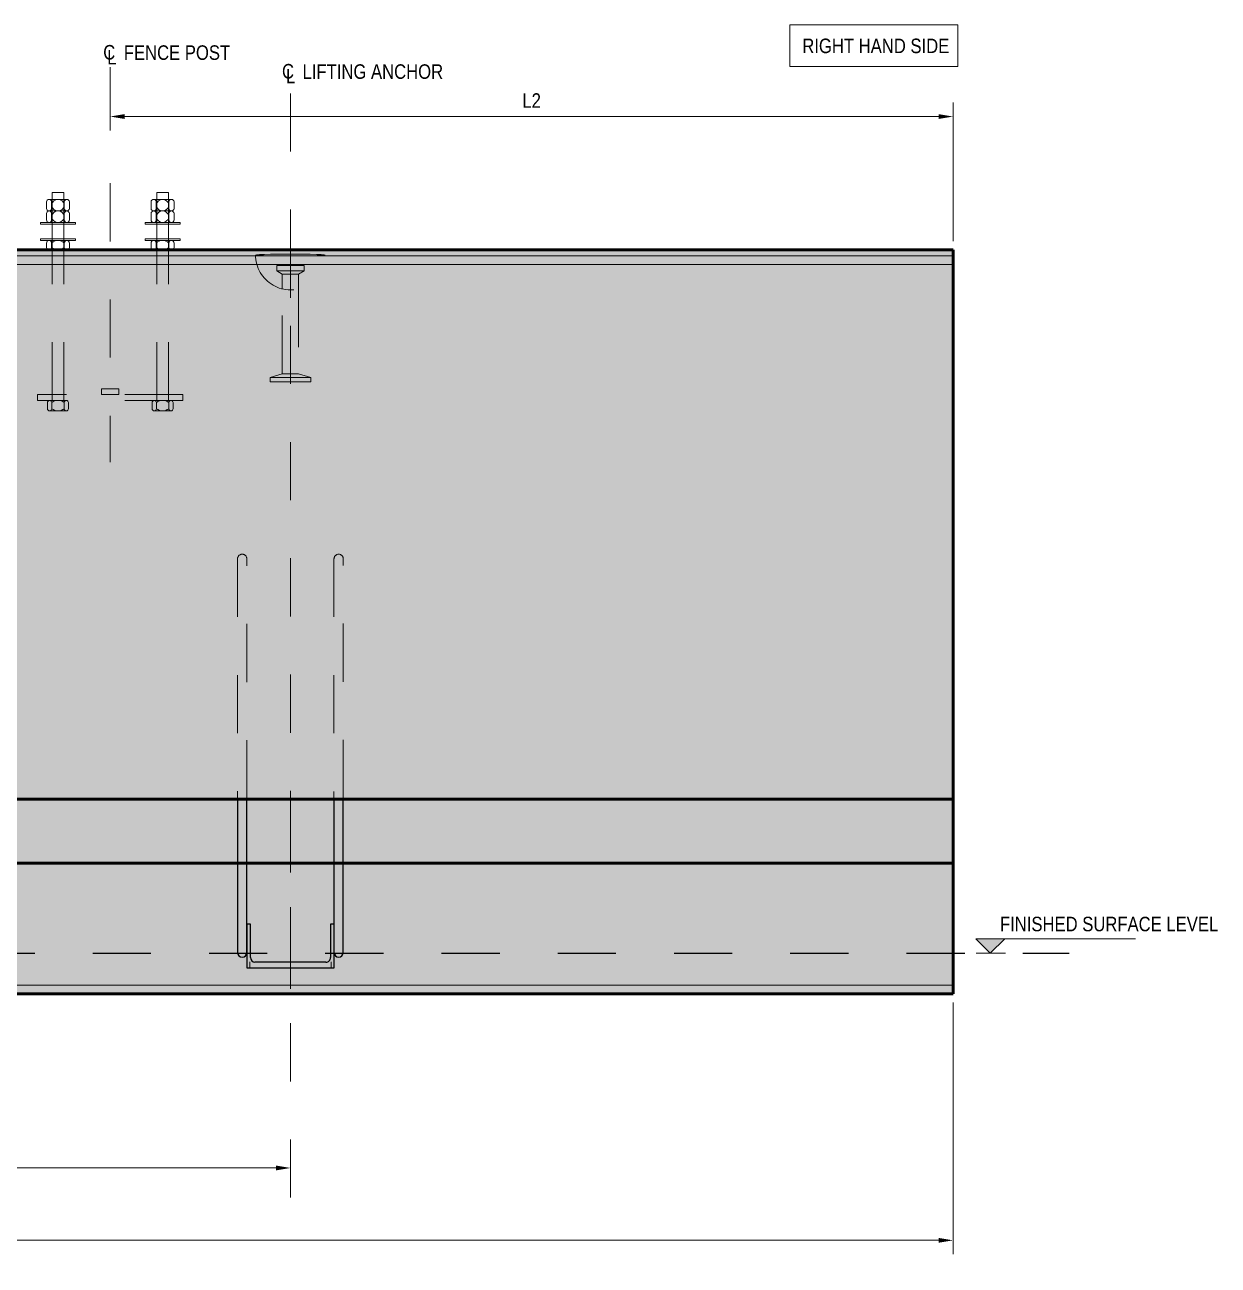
# Model space of a CAD drawing. Header units: metres. Extents: x 0.23 to 8.48, y 1.71 to 4.37.
# Drawn here: x 4.261 to 6.314, y 2.185 to 4.32 of the extents above; entities that cross this region are included whole.
import ezdxf

# ---------------------------------------------------------------- set-up
doc = ezdxf.new("R2010")
doc.units = ezdxf.units.M
doc.linetypes.add('JacobsCenter', pattern=[0.015000000000000001, 0.009000000000000003, -0.0015, 0.003, -0.0015])
doc.linetypes.add('JacobsDash', pattern=[0.0045000000000000005, 0.003, -0.0015])
doc.layers.get('Defpoints').update_dxf_attribs({"color": 41})
for name, color, linetype, lineweight in [('D-BDGE', 7, 'Continuous', 13), ('D-BDGE-LINE', 7, 'Continuous', 9), ('D-ENHA-GEN-LINE', 7, 'Continuous', 9), ('D-ENHA-TEXT', 7, 'Continuous', 9), ('D-ENHA-TEXT-DIMS', 7, 'Continuous', 9)]:
    doc.layers.add(name, color=color, linetype=linetype, lineweight=lineweight)
doc.styles.add('Arial Narrow_2', font='ARIALN.TTF', dxfattribs={"height": 0.025})
doc.styles.add('Arial Narrow_3', font='ARIALN.TTF', dxfattribs={"height": 0.0025})
doc.dimstyles.new('Dimension_Standard_O__mm_', dxfattribs={"dimscale": 0.3048, "dimtxt": 0.02558577434045649, "dimasz": 0.08202099737532807, "dimexe": 0.07874015748031493, "dimexo": 0.04921259842519685, "dimgap": 0.04921259842519685, "dimtad": 1, "dimdec": 0, "dimlfac": 1000, "dimzin": 0, "dimdsep": 46, "dimtxsty": 'Arial Narrow_2', "dimsah": 1, "dimcen": 0.09, "dimaunit": 1, "dimadec": 4, "dimazin": 0, "dimtfac": 1, "dimtdec": 4, "dimtix": 1, "dimtmove": 0, "dimatfit": 3, "dimfxl": 1, "dimtvp": 1, "dimtfill": 1, "dimtolj": 1, "dimtzin": 0, "dimlwd": 18, "dimlwe": 18, "dimarcsym": 2})
doc.dimstyles.new('Dimension_Standard_T__mm_', dxfattribs={"dimscale": 0.3048, "dimtxt": 0.02558577434045649, "dimasz": 0.08202099737532807, "dimexe": 0.07874015748031493, "dimexo": 0.04921259842519685, "dimgap": 0.03280839895013123, "dimtad": 1, "dimdec": 0, "dimlfac": 1000, "dimzin": 0, "dimdsep": 46, "dimtxsty": 'Arial Narrow_2', "dimsah": 1, "dimcen": 0.09, "dimaunit": 1, "dimadec": 4, "dimazin": 0, "dimtfac": 1, "dimtdec": 4, "dimtix": 1, "dimtmove": 0, "dimatfit": 3, "dimfxl": 1, "dimtvp": 1, "dimtolj": 1, "dimtzin": 0, "dimlwd": 18, "dimlwe": 18, "dimarcsym": 2})

# ---------------------------------------------------------------- blocks, each defined once
blk = doc.blocks.new('SYM_ANO_Barrier_LiftingHook_CS - Barrier_LiftingHook-5691597-DRG-2871113 -  PRECAST BARRIER_MPB-02-B_CONCRETE ELEVATION')
at = {"layer": 'D-ENHA-GEN-LINE', "linetype": 'JacobsDash'}
for p, q in [((-0.003500309690159186, 0.02120277777777555), (0.003499690309840712, 0.02120277777777555)), ((-0.003500309690159186, 0.02046670935560924), (-0.003500309690159186, 0.02120277777777555)), ((0.003499690309840712, 0.02046670935561054), (-0.003500309690163432, 0.02046670935561054)), ((-0.001400309690159352, 0.01982467492454532), (-0.003500309690159189, 0.02046670935560924)), ((0.001399690309845143, 0.01982467492454662), (-0.001400309690159352, 0.01982467492454662)), ((-0.001400309690159352, 0.005237165916272176), (-0.001400309690159352, 0.01982467492454532)), ((0.003499690309840711, 0.02046670935560924), (0.001399690309840892, 0.01982467492454532)), ((0.001399690309840892, 0.01982467492454533), (0.001399690309840906, 0.005237149402329283)), ((0.003499690309840712, 0.02120277777777555), (0.003499690309840712, 0.02046670935560924)), ((-3.096901587356272e-07, 0.006784693707594565), (-3.096901587356272e-07, -0.001969845714563886)), ((-0.001400309690159352, 0.002676899408019202), (-0.001400309690159352, 0.005237165916272176)), ((0.001399690309840878, 0.005237149402329294), (0.001399690309840905, 0.002676899408019202)), ((-0.002350309690159203, 0.002128416652289006), (-0.001400309690159351, 0.002676899408019204)), ((0.001399690309838654, 0.002676899408020502), (-0.001400309690157101, 0.002676899408020502)), ((0.001399690309840905, 0.002676899408019202), (0.00234969030983853, 0.002128416652290307)), ((0.002349690309838533, 0.002128416652290305), (-0.002350309690159202, 0.002128416652290305)), ((-0.002350309690159203, 0.00120277777777577), (-0.002350309690159203, 0.002128416652289006)), ((0.002349690309841109, 0.00120277777777707), (-0.002350309690159202, 0.00120277777777577)), ((0.002349690309840784, 0.002128416652289006), (0.002349690309841109, 0.00120277777777707)), ((-0.005825960594715209, -0.0006371081662707314), (-0.006000309690159206, -0.0005972222222251211)), ((-0.005313045844078125, -0.0006746760842300627), (-0.005825960594715214, -0.0006371081662707309)), ((-0.004491374179183393, -0.0007077426652629613), (-0.005313045844077933, -0.0006746760842300689)), ((-0.003408698170548321, -0.0007343861998717282), (-0.004491374179185306, -0.0007077426652628809)), ((-0.002127939012445208, -0.0007530582626696955), (-0.003408698170564734, -0.0007343861998715137)), ((-0.0007235297717087187, -0.0007626737012388135), (-0.002127939012431997, -0.0007530582626700263)), ((0.0007229103913756694, -0.0007626737012389357), (-0.0007235297716908704, -0.0007626737012389357)), ((0.002127319632079683, -0.000753058262670262), (0.0007229103913510606, -0.000762673701239086)), ((0.003408078790218821, -0.0007343861998719226), (0.002127319632063511, -0.000753058262670626)), ((0.004490754798868225, -0.0007077426652628623), (0.00340807879022341, -0.0007343861998719016)), ((0.005312426463760563, -0.0006746760842300507), (0.004490754798870601, -0.0007077426652627585)), ((0.005825341214397408, -0.0006371081662707316), (0.005312426463760326, -0.0006746760842300611)), ((0.005999690309841106, -0.0005972222222250608), (0.005825341214397414, -0.0006371081662707314))]:
    blk.add_line(p, q, dxfattribs=at)
blk.add_arc((-3.44100176372919e-07, -0.0005971878122075771), 0.005999965590081505, 359.9996711569023, 180.0003285933472, dxfattribs=at)
for major_axis, ratio, start_param, end_param in [((0.006000000000000017, 0), 0.02776706724027967, 1.570796326794872, 3.136791718390918), ((0.005999999999999991, 0), 0.02776706724027981, 0, 1.570796326794872)]:
    blk.add_ellipse((-3.096901588845214e-07, -0.0005972222222229539), major_axis=major_axis, ratio=ratio, start_param=start_param, end_param=end_param, dxfattribs=at)
blk = doc.blocks.new('DIMBLOCK1-DRG-2871113 -  PRECAST BARRIER_MPB-02-B_CONCRETE ELEVATION')
at = {"layer": 'D-ENHA-TEXT-DIMS', "color": 0, "lineweight": 18, "transparency": 16777216}
for p, q in [((1.07764544007602, 2.637432099418917), (1.07764544007602, 2.204268907491726)), ((5.857645440076022, 2.637432099418917), (5.857645440076022, 2.204268907491726)), ((1.10264544007602, 2.228268907491726), (5.832645440076021, 2.228268907491726))]:
    blk.add_line(p, q, dxfattribs=at)
at = {"layer": 'D-ENHA-TEXT-DIMS', "color": 0, "transparency": 16777216}
for points in [[(1.10264544007602, 2.232435574158393), (1.10264544007602, 2.224102240825059), (1.07764544007602, 2.228268907491726)], [(5.832645440076021, 2.232435574158393), (5.832645440076021, 2.224102240825059), (5.857645440076022, 2.228268907491726)]]:
    blk.add_solid(points, dxfattribs=at)
at = {"layer": 'Defpoints', "color": 0, "transparency": 16777216}
for p in [(1.07764544007602, 2.652432099418917), (5.857645440076022, 2.652432099418917), (5.857645440076022, 2.228268907491726)]:
    blk.add_point(p, dxfattribs=at)
at = {"layer": 'D-ENHA-TEXT-DIMS', "color": 0, "lineweight": 18, "transparency": 16777216, "char_height": 0.025, "width": 0.9790822980948015, "attachment_point": 5, "style": 'Arial Narrow_2'}
for s, insert in [("\\A1;DIM 'L'", (3.467645440076021, 2.250777434094727)), ('\\A1;(REFER TO BARRIER SCHEDULE FOR REQUIRED LENGTH)', (3.467645440076021, 2.201872249920102))]:
    blk.add_mtext(s, dxfattribs=dict(at, insert=insert))
blk = doc.blocks.new('DIMBLOCK3-DRG-2871113 -  PRECAST BARRIER_MPB-02-B_CONCRETE ELEVATION')
at = {"layer": 'D-ENHA-TEXT-DIMS', "color": 0, "lineweight": 18, "transparency": 16777216}
for p, q in [((3.467645440076023, 2.383334265813728), (3.467645440076023, 2.328771073886544)), ((3.492645440076023, 2.352771073886544), (4.692645440076022, 2.352771073886544)), ((4.717645440076023, 2.355448743416208), (4.717645440076023, 2.328771073886544))]:
    blk.add_line(p, q, dxfattribs=at)
at = {"layer": 'D-ENHA-TEXT-DIMS', "color": 0, "transparency": 16777216}
for points in [[(3.492645440076023, 2.356937740553211), (3.492645440076023, 2.348604407219877), (3.467645440076023, 2.352771073886544)], [(4.692645440076022, 2.356937740553211), (4.692645440076022, 2.348604407219877), (4.717645440076023, 2.352771073886544)]]:
    blk.add_solid(points, dxfattribs=at)
at = {"layer": 'Defpoints', "color": 0, "transparency": 16777216}
for p in [(3.467645440076023, 2.398334265813729), (4.717645440076023, 2.370448743416208), (4.717645440076023, 2.352771073886544)]:
    blk.add_point(p, dxfattribs=at)
at = {"layer": 'D-ENHA-TEXT-DIMS', "color": 0, "lineweight": 18, "transparency": 16777216, "insert": (4.092645440076023, 2.380535398579586), "char_height": 0.025, "width": 0.07602630089735642, "attachment_point": 5, "style": 'Arial Narrow_2', "bg_fill": 3, "box_fill_scale": 1.1, "bg_fill_color": 256, "bg_fill_true_color": 13158600, "bg_fill_transparency": 0}
blk.add_mtext('\\A1;1250', dxfattribs=at)
blk = doc.blocks.new('CS_Annot_Centreline Symbol2 - CS_Annot_Centreline Symbol-5797590-DRG-2871113 -  PRECAST BARRIER_MPB-02-B_CONCRETE ELEVATION')
at = {"layer": 'D-ENHA-GEN-LINE', "char_height": 0.0025, "attachment_point": 1, "style": 'Arial Narrow_3'}
for s, insert, width in [('C  ', (-0.001093037785933506, 0.004762522620760218), 0.00440928125), ('L', (-0.000410444531309655, 0.003917079901844562), 0.00192405)]:
    blk.add_mtext(s, dxfattribs=dict(at, insert=insert, width=width))
blk = doc.blocks.new('SYM_ANO_Level - FINISHED LEVEL 2-5691598-DRG-2871113 -  PRECAST BARRIER_MPB-02-B_CONCRETE ELEVATION')
at = {"layer": 'D-ENHA-GEN-LINE'}
blk.add_hatch(color=256, dxfattribs=at).paths.add_polyline_path([(3.542582893700797e-17, -6.34492458573277e-18), (0.002471832375662531, -0.002471832375662513), (-0.002471832375662475, -0.002471832375662513)])
for p, q in [((0.002414539042639604, 0), (-0.002585460957360396, 0)), ((3.569020079474683e-17, -6.609296443471635e-18), (-0.002471832375662475, -0.002471832375662513)), ((0.00247183237566253, -0.002471832375662513), (3.542582893700797e-17, -6.34492458573277e-18)), ((-0.025, -0.002467747531082657), (0.002414539042639605, -0.002467747531082657)), ((-0.002471832375662475, -0.002471832375662513), (0.002471832375662531, -0.002471832375662513)), ((0.001800000000000022, -0.002467747531082657), (-0.001800000000000064, -0.002467747531082657))]:
    blk.add_line(p, q, dxfattribs=at)
blk = doc.blocks.new('DIMBLOCK5-DRG-2871113 -  PRECAST BARRIER_MPB-02-B_CONCRETE ELEVATION')
at = {"layer": 'D-ENHA-TEXT-DIMS', "color": 0, "lineweight": 18, "transparency": 16777216}
for p, q in [((5.857645440076022, 3.947432099418924), (5.857645440076022, 4.186036317242916)), ((4.407645440076021, 4.164713986772581), (4.407645440076021, 4.138036317242916)), ((4.432645440076021, 4.162036317242916), (5.832645440076021, 4.162036317242916))]:
    blk.add_line(p, q, dxfattribs=at)
at = {"layer": 'D-ENHA-TEXT-DIMS', "color": 0, "transparency": 16777216}
for points in [[(4.432645440076021, 4.166202983909582), (4.432645440076021, 4.15786965057625), (4.407645440076021, 4.162036317242916)], [(5.832645440076021, 4.166202983909582), (5.832645440076021, 4.15786965057625), (5.857645440076022, 4.162036317242916)]]:
    blk.add_solid(points, dxfattribs=at)
at = {"layer": 'Defpoints', "color": 0, "transparency": 16777216}
for p in [(4.407645440076021, 4.179713986772581), (5.857645440076022, 4.162036317242916), (5.857645440076022, 3.932432099418924)]:
    blk.add_point(p, dxfattribs=at)
at = {"layer": 'D-ENHA-TEXT-DIMS', "color": 0, "lineweight": 18, "transparency": 16777216, "insert": (5.132645440076021, 4.189587476860924), "char_height": 0.025, "width": 0.03801315044867821, "attachment_point": 5, "style": 'Arial Narrow_2', "bg_fill": 3, "box_fill_scale": 1.1, "bg_fill_color": 256, "bg_fill_true_color": 13158600, "bg_fill_transparency": 0}
blk.add_mtext('\\A1;L2', dxfattribs=at)

msp = doc.modelspace()

# ---------------------------------------------------------------- hatches: boundary and pattern name
at = {"layer": 'D-BDGE-LINE', "true_color": 0xffffff}
for points in [[(1.412645440076021, 2.987432099418935), (5.85764544007603, 2.987432099418935), (5.85764544007603, 3.932432099418929), (1.077645440076021, 3.932432099418929), (1.077645440076021, 2.987432099418935)], [(4.833485445562571, 2.652432099418912), (5.85764544007603, 2.652432099418912), (5.85764544007603, 2.987432099418935), (1.077645440076021, 2.987432099418935), (1.077645440076021, 2.652432099418912), (4.808568121746577, 2.652432099418912)]]:
    msp.add_hatch(color=7, dxfattribs=at).paths.add_polyline_path(points)

# ---------------------------------------------------------------- linework, layer by layer
at = {"layer": 'D-BDGE', "linetype": 'JacobsCenter', "lineweight": 18}
for p, q in [((4.407645440076021, 4.247177610248349), (4.40764544007602, 3.567177610248349)), ((4.717645440076025, 4.201810361818484), (4.717645440076023, 2.254549072374629)), ((4.717645440076024, 2.960952715882878), (4.717645440076024, 2.595952715882877))]:
    msp.add_line(p, q, dxfattribs=at)
at = {"layer": 'D-BDGE', "color": 252, "lineweight": 18, "true_color": 0x888888}
for p, q in [((4.297909440076023, 4.014979061723606), (4.297909440076023, 4.004047061723606)), ((4.302343440076019, 4.019413061723606), (4.332947440076024, 4.019413061723606)), ((4.306777440076018, 4.014979061723606), (4.306777440076018, 4.004047061723606)), ((4.327645440076019, 4.031091370773513), (4.307645440076024, 4.031091370773513)), ((4.307645440076024, 4.031091370773513), (4.307645440076024, 3.93021786355568)), ((4.327645440076019, 4.031091370773513), (4.327645440076019, 3.930762861152276)), ((4.328513440076025, 4.014979061723605), (4.328513440076025, 4.004047061723605)), ((4.33738144007602, 4.014979061723605), (4.33738144007602, 4.004047061723605)), ((4.477909440076021, 4.014979061723605), (4.477909440076021, 4.004047061723605)), ((4.512947440076022, 4.019413061723605), (4.482343440076017, 4.019413061723605)), ((4.486777440076017, 4.014979061723605), (4.486777440076017, 4.004047061723605)), ((4.487645440076022, 4.031091370773513), (4.507645440076018, 4.031091370773513)), ((4.487645440076022, 4.031091370773513), (4.487645440076022, 3.930762861152275)), ((4.507645440076018, 4.031091370773513), (4.507645440076018, 3.93021786355568)), ((4.508513440076023, 4.014979061723605), (4.508513440076023, 4.004047061723605)), ((4.517381440076018, 4.014979061723605), (4.517381440076018, 4.004047061723605)), ((4.297909440076023, 3.995179061723606), (4.297909440076023, 3.984247061723606)), ((4.302343440076019, 3.999613061723606), (4.332947440076024, 3.999613061723606)), ((4.302343440076019, 3.999613061723606), (4.332947440076024, 3.999613061723606)), ((4.302343440076019, 3.999613061723606), (4.332947440076024, 3.999613061723606)), ((4.306777440076022, 4.010510675065454), (4.306777440076022, 4.008515448381753)), ((4.306777440076018, 3.995179061723606), (4.306777440076018, 3.984247061723606)), ((4.32851344007602, 4.010510675065454), (4.32851344007602, 4.008515448381753)), ((4.328513440076025, 3.995179061723606), (4.328513440076025, 3.984247061723605)), ((4.33738144007602, 3.995179061723606), (4.33738144007602, 3.984247061723605)), ((4.477909440076021, 3.995179061723606), (4.477909440076021, 3.984247061723605)), ((4.512947440076022, 3.999613061723605), (4.482343440076017, 3.999613061723605)), ((4.512947440076022, 3.999613061723605), (4.482343440076017, 3.999613061723605)), ((4.512947440076022, 3.999613061723605), (4.482343440076017, 3.999613061723605)), ((4.48677744007602, 4.010510675065453), (4.48677744007602, 4.008515448381752)), ((4.486777440076017, 3.995179061723606), (4.486777440076017, 3.984247061723605)), ((4.508513440076018, 4.010510675065453), (4.508513440076018, 4.008515448381752)), ((4.508513440076023, 3.995179061723606), (4.508513440076023, 3.984247061723605)), ((4.517381440076018, 3.995179061723606), (4.517381440076018, 3.984247061723605)), ((4.347645440076021, 3.979813061723605), (4.28764544007602, 3.979813061723605)), ((4.28764544007602, 3.979813061723605), (4.28764544007602, 3.976813061723606)), ((4.28764544007602, 3.976813061723606), (4.347645440076021, 3.976813061723606)), ((4.302343440076019, 3.979813061723606), (4.332947440076024, 3.979813061723606)), ((4.302343440076019, 3.979813061723606), (4.332947440076024, 3.979813061723606)), ((4.306777440076022, 3.990710675065455), (4.306777440076022, 3.988715448381753)), ((4.32851344007602, 3.990710675065455), (4.32851344007602, 3.988715448381753)), ((4.347645440076021, 3.976813061723606), (4.347645440076021, 3.979813061723605)), ((4.467645440076019, 3.979813061723605), (4.52764544007602, 3.979813061723605)), ((4.467645440076019, 3.976813061723606), (4.467645440076019, 3.979813061723605)), ((4.52764544007602, 3.976813061723606), (4.467645440076019, 3.976813061723606)), ((4.512947440076022, 3.979813061723605), (4.482343440076017, 3.979813061723605)), ((4.512947440076022, 3.979813061723605), (4.482343440076017, 3.979813061723605)), ((4.48677744007602, 3.990710675065454), (4.48677744007602, 3.988715448381753)), ((4.508513440076018, 3.990710675065454), (4.508513440076018, 3.988715448381753)), ((4.52764544007602, 3.979813061723605), (4.52764544007602, 3.976813061723606)), ((4.28764544007602, 3.951813061723603), (4.347645440076021, 3.951813061723603)), ((4.28764544007602, 3.948813061723602), (4.28764544007602, 3.951813061723603)), ((4.347645440076021, 3.948813061723602), (4.28764544007602, 3.948813061723602)), ((4.302343440076019, 3.948813061723603), (4.332947440076024, 3.948813061723603)), ((4.302343440076019, 3.948813061723603), (4.332947440076024, 3.948813061723603)), ((4.347645440076021, 3.951813061723603), (4.347645440076021, 3.948813061723602)), ((4.467645440076019, 3.951813061723602), (4.467645440076019, 3.948813061723602)), ((4.52764544007602, 3.951813061723602), (4.467645440076019, 3.951813061723602)), ((4.467645440076019, 3.948813061723602), (4.52764544007602, 3.948813061723602)), ((4.512947440076022, 3.948813061723602), (4.482343440076017, 3.948813061723602)), ((4.512947440076022, 3.948813061723602), (4.482343440076017, 3.948813061723602)), ((4.52764544007602, 3.948813061723602), (4.52764544007602, 3.951813061723602)), ((4.297909440076023, 3.936866099418914), (4.297909440076023, 3.944379061723603)), ((4.302343440076019, 3.932432099418914), (4.332947440076024, 3.932432099418914)), ((4.302343440076019, 3.932432099418914), (4.332947440076024, 3.932432099418914)), ((4.302343440076019, 3.932432099418914), (4.332947440076024, 3.932432099418914)), ((4.306777440076022, 3.94437906172361), (4.306777440076022, 3.936866099418908)), ((4.32851344007602, 3.94437906172361), (4.32851344007602, 3.936866099418908)), ((4.33738144007602, 3.936866099418914), (4.33738144007602, 3.944379061723603)), ((4.477909440076021, 3.936866099418914), (4.477909440076021, 3.944379061723603)), ((4.512947440076022, 3.932432099418914), (4.482343440076017, 3.932432099418914)), ((4.512947440076022, 3.932432099418914), (4.482343440076017, 3.932432099418914)), ((4.512947440076022, 3.932432099418914), (4.482343440076017, 3.932432099418914)), ((4.48677744007602, 3.944379061723609), (4.48677744007602, 3.936866099418907)), ((4.508513440076018, 3.944379061723609), (4.508513440076018, 3.936866099418907)), ((4.517381440076018, 3.936866099418914), (4.517381440076018, 3.944379061723603)), ((4.299645440076016, 3.659250923477152), (4.299645440076016, 3.669860923477151)), ((4.303340440076016, 3.655555923477152), (4.330730440076021, 3.655555923477152)), ((4.307035440076016, 3.659250923477152), (4.307035440076016, 3.669860923477151)), ((4.328255440076024, 3.659250923477152), (4.328255440076024, 3.669860923477151)), ((4.335645440076025, 3.659250923477152), (4.335645440076025, 3.669860923477151)), ((4.479645440076014, 3.659250923477152), (4.479645440076014, 3.669860923477151)), ((4.511950440076023, 3.655555923477151), (4.484560440076018, 3.655555923477151)), ((4.487035440076015, 3.659250923477152), (4.487035440076015, 3.669860923477151)), ((4.508255440076023, 3.659250923477152), (4.508255440076023, 3.669860923477151)), ((4.515645440076024, 3.659250923477152), (4.515645440076024, 3.669860923477151))]:
    msp.add_line(p, q, dxfattribs=at)
at = {"layer": 'D-BDGE', "lineweight": 50}
for p, q in [((5.857645440076022, 3.932432099418924), (1.07764544007602, 3.932432099418924)), ((5.857645440076022, 2.652432099418917), (5.857645440076022, 3.932432099418924)), ((5.857645440076018, 2.987432099418916), (1.077645440076018, 2.987432099418932)), ((5.85764544007602, 2.877432099418915), (1.077645440076019, 2.87743209941893)), ((1.07764544007602, 2.652432099418917), (5.857645440076022, 2.652432099418917))]:
    msp.add_line(p, q, dxfattribs=at)
at = {"layer": 'D-BDGE', "color": 252, "linetype": 'JacobsDash', "lineweight": 18, "true_color": 0x888888}
for p, q in [((4.307645440076023, 3.673555923477152), (4.307645440076024, 3.93021786355568)), ((4.327645440076018, 3.673555923477152), (4.327645440076019, 3.930762861152276)), ((4.487645440076022, 3.673555923477151), (4.487645440076022, 3.930762861152275)), ((4.507645440076018, 3.673555923477151), (4.507645440076018, 3.93021786355568)), ((4.392645440076019, 3.683555923477151), (4.392645440076019, 3.693555923477151)), ((4.392645440076019, 3.693555923477151), (4.422645440076019, 3.693555923477151)), ((4.422645440076019, 3.693555923477151), (4.422645440076019, 3.683555923477151)), ((4.532645440076019, 3.683555923477151), (4.282645440076021, 3.683555923477151)), ((4.282645440076021, 3.673555923477151), (4.282645440076021, 3.683555923477151)), ((4.532645440076019, 3.673555923477151), (4.282645440076021, 3.673555923477151)), ((4.303340440076016, 3.673555923477152), (4.330730440076021, 3.673555923477152)), ((4.422645440076019, 3.683555923477151), (4.392645440076019, 3.683555923477151)), ((4.511950440076023, 3.673555923477151), (4.484560440076018, 3.673555923477151)), ((4.532645440076019, 3.673555923477151), (4.532645440076019, 3.683555923477151))]:
    msp.add_line(p, q, dxfattribs=at)
at = {"layer": 'D-BDGE', "lineweight": 18}
for p, q in [((1.077645440076022, 3.922432099418932), (5.857645440076023, 3.922432099418916)), ((5.857645440076022, 3.907214048276496), (1.07764544007602, 3.907214048276511)), ((5.857645440076022, 2.987432099418915), (1.077645440076019, 2.987432099418931)), ((5.85764544007602, 2.652432099418909), (5.857645440076022, 2.987432099418915)), ((5.857645440076022, 2.667432099418909), (1.077645440076021, 2.667432099418924))]:
    msp.add_line(p, q, dxfattribs=at)
at = {"layer": 'D-BDGE', "color": 8, "linetype": 'JacobsDash', "lineweight": 18, "true_color": 0x808080}
for p, q in [((4.626682507932323, 3.400874166603938), (4.626682507932322, 2.988866448947816)), ((4.642682507932323, 2.988866448947816), (4.642682507932324, 3.400874166603938)), ((4.79256812174657, 3.400865698656311), (4.792568121746569, 2.989569573947823)), ((4.808568121746569, 2.989569573947823), (4.808568121746569, 3.400865698656311))]:
    msp.add_line(p, q, dxfattribs=at)
at = {"layer": 'D-BDGE', "lineweight": 25}
for p, q in [((4.626682507932322, 2.988866448947816), (4.626682507932322, 2.723612236659687)), ((4.642682507932323, 2.723612236659687), (4.642682507932323, 2.988866448947816)), ((4.792568121746569, 2.989569573947823), (4.792568121746569, 2.723552746439097)), ((4.808568121746569, 2.723552746439097), (4.808568121746569, 2.989569573947823)), ((4.64264544007602, 2.772394299660766), (4.64264544007602, 2.697394299660766)), ((4.648645440076019, 2.772394299660766), (4.64264544007602, 2.772394299660766)), ((4.648645440076019, 2.714894299660765), (4.648645440076019, 2.772394299660766)), ((4.79264544007602, 2.772394299660766), (4.786645440076021, 2.772394299660766)), ((4.786645440076021, 2.772394299660766), (4.786645440076021, 2.714894299660765)), ((4.79264544007602, 2.697394299660766), (4.79264544007602, 2.772394299660766)), ((4.64264544007602, 2.697394299660766), (4.79264544007602, 2.697394299660766)), ((4.77864544007602, 2.706894299660766), (4.65664544007602, 2.706894299660767))]:
    msp.add_line(p, q, dxfattribs=at)
at = {"layer": 'D-BDGE', "linetype": 'JacobsDash', "lineweight": 25}
msp.add_line((0.9776454400760173, 2.722432099418933), (6.057645440076017, 2.722432099418917), dxfattribs=at)
at = {"layer": 'D-BDGE', "color": 7, "lineweight": 9, "true_color": 0xffffff}
for p, q in [((4.64764544007602, 2.697394299660766), (4.64764544007602, 2.707394299660766)), ((4.78764544007602, 2.707394299660766), (4.78764544007602, 2.697394299660766))]:
    msp.add_line(p, q, dxfattribs=at)
at = {"layer": 'D-BDGE', "linetype": 'JacobsDash', "lineweight": 18}
msp.add_line((1.077645440076018, 2.652432099418924), (5.85764544007602, 2.652432099418909), dxfattribs=at)
at = {"layer": 'D-BDGE', "color": 252, "lineweight": 18, "true_color": 0x888888}
for centre, radius, start, end in [((4.302343440076019, 4.014979061723606), 0.004433999999999827, 0, 180), ((4.317645440076022, 4.008328061723605), 0.01108500000000018, 11.35561563579839, 168.6443843642025), ((4.332947440076024, 4.014979061723605), 0.004433999999999827, 0, 180), ((4.482343440076017, 4.014979061723605), 0.004433999999999827, 0, 180), ((4.49764544007602, 4.008328061723604), 0.01108499999999948, 11.35561563579683, 168.6443843642041), ((4.512947440076022, 4.014979061723605), 0.004433999999999827, 0, 180), ((4.302343440076019, 4.004047061723606), 0.004433999999998939, 180, 0), ((4.302343440076019, 3.995179061723606), 0.004433999999999827, 0, 180), ((4.317645440076022, 4.010698061723603), 0.01108499999999948, 191.3556156357964, 348.644384364202), ((4.317645440076022, 3.988528061723605), 0.01108500000000018, 11.35561563580012, 168.6443843642008), ((4.332947440076024, 4.004047061723605), 0.004433999999999827, 180, 0), ((4.332947440076024, 3.995179061723606), 0.004433999999999827, 0, 180), ((4.482343440076017, 4.004047061723605), 0.004433999999999827, 180, 0), ((4.482343440076017, 3.995179061723606), 0.004433999999999827, 0, 180), ((4.49764544007602, 4.010698061723603), 0.01108500000000018, 191.3556156358006, 348.6443843641978), ((4.49764544007602, 3.988528061723604), 0.01108499999999948, 11.35561563579726, 168.6443843642036), ((4.512947440076022, 4.004047061723605), 0.004433999999999827, 180, 0), ((4.512947440076022, 3.995179061723606), 0.004433999999999827, 0, 180), ((4.302343440076019, 3.984247061723606), 0.004433999999998939, 180, 0), ((4.317645440076022, 3.990898061723603), 0.01108499999999948, 191.3556156357982, 348.6443843642002), ((4.332947440076024, 3.984247061723605), 0.004433999999999827, 180, 0), ((4.482343440076017, 3.984247061723605), 0.004433999999999827, 180, 0), ((4.49764544007602, 3.990898061723603), 0.01108500000000018, 191.3556156357988, 348.6443843641996), ((4.512947440076022, 3.984247061723605), 0.004433999999999827, 180, 0), ((4.302343440076019, 3.944379061723603), 0.004433999999998939, 3.443090318228225e-11, 180), ((4.317645440076022, 3.93327700173261), 0.01553605999099279, 45.61038259849322, 134.389617401508), ((4.332947440076024, 3.944379061723603), 0.004433999999999827, 0, 179.9999999999656), ((4.482343440076017, 3.944379061723603), 0.004433999999999827, 2.869241931856854e-11, 180), ((4.49764544007602, 3.933277001732609), 0.01553605999099279, 45.61038259849435, 134.3896174015068), ((4.512947440076022, 3.944379061723603), 0.004433999999999553, 5.737720645360184e-12, 179.9999999999713), ((4.302343440076019, 3.936866099418914), 0.004433999999999827, 180, 359.9999999999652), ((4.317645440076022, 3.947968159409907), 0.01553605999099279, 225.6103825984916, 314.3896174015064), ((4.332947440076024, 3.936866099418914), 0.004434000000000545, 180.0000000000172, 359.9999999999939), ((4.482343440076017, 3.936866099418914), 0.004434000000000363, 179.9999999999972, 359.9999999999681), ((4.49764544007602, 3.947968159409907), 0.01553605999099279, 225.6103825984923, 314.3896174015059), ((4.512947440076022, 3.936866099418914), 0.004433999999999827, 180.000000000034, 0), ((4.303340440076016, 3.669860923477151), 0.003695000000000448, 0, 180), ((4.31764544007602, 3.656475392354003), 0.0170805311231485, 51.59800531938876, 128.401994680608), ((4.331950440076024, 3.669860923477151), 0.003695000000000448, 0, 180), ((4.483340440076015, 3.669860923477151), 0.003695000000000448, 0, 180), ((4.49764544007602, 3.656475392354003), 0.0170805311231485, 51.59800531939202, 128.4019946806112), ((4.511950440076023, 3.669860923477151), 0.003695000000000448, 0, 180), ((4.303340440076016, 3.659250923477152), 0.003695000000000448, 180, 0), ((4.31764544007602, 3.6726364546003), 0.0170805311231485, 231.5980053193917, 308.4019946806109), ((4.331950440076024, 3.659250923477152), 0.003695000000000448, 180, 0), ((4.483340440076015, 3.659250923477152), 0.003695000000000448, 180, 0), ((4.49764544007602, 3.672636454600299), 0.0170805311231485, 231.5980053193885, 308.4019946806075), ((4.511950440076023, 3.659250923477152), 0.003695000000000448, 180, 0)]:
    msp.add_arc(centre, radius, start, end, dxfattribs=at)
at = {"layer": 'D-BDGE', "color": 8, "linetype": 'JacobsDash', "lineweight": 18, "true_color": 0x808080}
for centre, radius, start, end in [((4.634682507932323, 3.400874166603938), 0.008000000000000895, 0, 180), ((4.800568121746569, 3.40086569865631), 0.008000000000000543, 1.590277340731758e-12, 179.9999999999952)]:
    msp.add_arc(centre, radius, start, end, dxfattribs=at)
at = {"layer": 'D-BDGE', "lineweight": 25}
for centre, radius, start, end in [((4.634682507932322, 2.723612236659687), 0.008000000000000007, 180, 0), ((4.65664544007602, 2.714894299660765), 0.008000000000000895, 180, 269.9999999999996), ((4.77864544007602, 2.714894299660765), 0.008000000000000895, 269.9999999999996, 0), ((4.800568121746569, 2.723552746439097), 0.007999999999999119, 180, 0)]:
    msp.add_arc(centre, radius, start, end, dxfattribs=at)
at = {"layer": 'D-ENHA-TEXT', "lineweight": 18, "flags": 128}
msp.add_lwpolyline([(5.576657210118128, 4.319882827765816), (5.866103817220392, 4.319882827765816), (5.866103817220392, 4.248182827765816), (5.576657210118128, 4.248182827765816)], close=True, dxfattribs=at)

# ---------------------------------------------------------------- block references
at = {"layer": 'D-ENHA-GEN-LINE', "xscale": 10, "yscale": 10, "zscale": 10}
for p in [(4.406473134859607, 4.237492426185302), (4.714018264875998, 4.204844526869484)]:
    msp.add_blockref('CS_Annot_Centreline Symbol2 - CS_Annot_Centreline Symbol-5797590-DRG-2871113 -  PRECAST BARRIER_MPB-02-B_CONCRETE ELEVATION', p, dxfattribs=at)
at = {"layer": 'D-ENHA-GEN-LINE', "xscale": 10, "yscale": 10, "zscale": 10, "rotation": 180}
for name, p in [('SYM_ANO_Barrier_LiftingHook_CS - Barrier_LiftingHook-5691597-DRG-2871113 -  PRECAST BARRIER_MPB-02-B_CONCRETE ELEVATION', (4.717645440076021, 3.917787991804596)), ('SYM_ANO_Level - FINISHED LEVEL 2-5691598-DRG-2871113 -  PRECAST BARRIER_MPB-02-B_CONCRETE ELEVATION', (5.921784146120986, 2.722432099418917))]:
    msp.add_blockref(name, p, dxfattribs=at)

# ---------------------------------------------------------------- texts
at = {"layer": 'D-ENHA-GEN-LINE', "char_height": 0.025, "attachment_point": 1, "style": 'Arial Narrow_2', "bg_fill": 3, "box_fill_scale": 1, "bg_fill_color": 256, "bg_fill_true_color": 13158600, "bg_fill_transparency": 0}
for s, insert in [('FENCE POST', (4.430974957218087, 4.284556632217042)), ('LIFTING ANCHOR', (4.738520087234478, 4.251908732901224))]:
    msp.add_mtext(s, dxfattribs=dict(at, insert=insert))
at = {"layer": 'D-ENHA-GEN-LINE', "lineweight": 13, "insert": (5.938354305526229, 2.7850454437615), "char_height": 0.025, "attachment_point": 1, "style": 'Arial Narrow_2', "bg_fill": 3, "box_fill_scale": 1, "bg_fill_color": 256, "bg_fill_true_color": 13158600, "bg_fill_transparency": 0}
msp.add_mtext('FINISHED SURFACE LEVEL', dxfattribs=at)

# ---------------------------------------------------------------- dimensions: what is measured, and where the dimension line sits
at = {"layer": 'D-ENHA-TEXT-DIMS', "lineweight": 18}
dim = msp.add_linear_dim(base=(5.857645440076022, 2.228268907491726), p1=(1.07764544007602, 2.652432099418917), p2=(5.857645440076022, 2.652432099418917), text="DIM 'L'\\X(REFER TO BARRIER SCHEDULE FOR REQUIRED LENGTH)", dimstyle='Dimension_Standard_T__mm_', override={"dimpost": '<>', "dimfxl": 4.780000000000001}, dxfattribs=at)
dim.commit()
dim.dimension.update_dxf_attribs({"geometry": 'DIMBLOCK1-DRG-2871113 -  PRECAST BARRIER_MPB-02-B_CONCRETE ELEVATION', "text_midpoint": (3.467645440076021, 2.228268907491726)})

# ---------------------------------------------------------------- next in the draw order: texts
at = {"layer": 'D-ENHA-TEXT', "lineweight": 18, "insert": (5.598271793451461, 4.296148452765816), "char_height": 0.025, "attachment_point": 1, "style": 'Arial Narrow_2', "bg_fill": 3, "box_fill_scale": 1, "bg_fill_color": 256, "bg_fill_transparency": 0}
msp.add_mtext('RIGHT HAND SIDE', dxfattribs=at)

# ---------------------------------------------------------------- next in the draw order: dimensions: what is measured, and where the dimension line sits
at = {"layer": 'D-ENHA-TEXT-DIMS', "lineweight": 18}
dim = msp.add_linear_dim(base=(5.857645440076022, 4.162036317242916), p1=(4.407645440076021, 4.179713986772581), p2=(5.857645440076022, 3.932432099418924), text='L2', dimstyle='Dimension_Standard_O__mm_', override={"dimpost": '<>', "dimfxl": 1.470934509695516}, dxfattribs=at)
dim.commit()
dim.dimension.update_dxf_attribs({"geometry": 'DIMBLOCK5-DRG-2871113 -  PRECAST BARRIER_MPB-02-B_CONCRETE ELEVATION', "text_midpoint": (5.132645440076021, 4.189587476860924)})
dim = msp.add_linear_dim(base=(4.717645440076023, 2.352771073886544), p1=(3.467645440076023, 2.398334265813729), p2=(4.717645440076023, 2.370448743416208), dimstyle='Dimension_Standard_O__mm_', override={"dimpost": '<>', "dimfxl": 1.250311002254792}, dxfattribs=at)
dim.commit()
dim.dimension.update_dxf_attribs({"geometry": 'DIMBLOCK3-DRG-2871113 -  PRECAST BARRIER_MPB-02-B_CONCRETE ELEVATION', "text_midpoint": (4.092645440076023, 2.380535398579586)})

doc.saveas('drawing.dxf')
